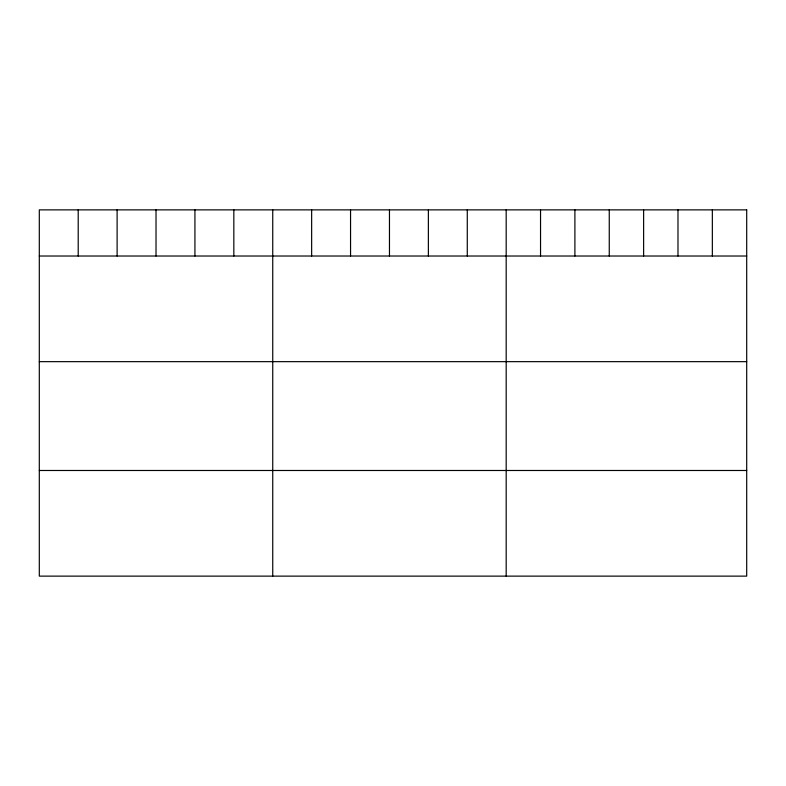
<?xml version="1.0" encoding="UTF-8"?>
<svg xmlns="http://www.w3.org/2000/svg" width="786" height="786" viewBox="0 0 786 786"><rect width="100%" height="100%" fill="white"/><g stroke="black" fill="none" stroke-linecap="round" stroke-linejoin="round"><path stroke-width="1.18" d="M39.3 256.02L746.7 256.02M39.3 361.658L746.7 361.658M39.3 470.49L746.7 470.49M712.342 209.872L712.342 256.02M677.984 209.872L677.984 256.02M643.626 209.872L643.626 256.02M609.258 209.872L609.258 256.02M574.9 209.872L574.9 256.02M540.542 209.872L540.542 256.02M506.184 209.872L506.184 576.128M467.277 209.872L467.277 256.02M428.37 209.872L428.37 256.02M389.463 209.872L389.463 256.02M350.556 209.872L350.556 256.02M311.649 209.872L311.649 256.02M272.742 209.872L272.742 576.128M233.835 209.872L233.835 256.02M194.928 209.872L194.928 256.02M156.021 209.872L156.021 256.02M117.114 209.872L117.114 256.02M78.207 209.872L78.207 256.02M746.7 209.872L39.3 209.872L39.3 576.128L746.7 576.128L746.7 209.872"/></g></svg>
